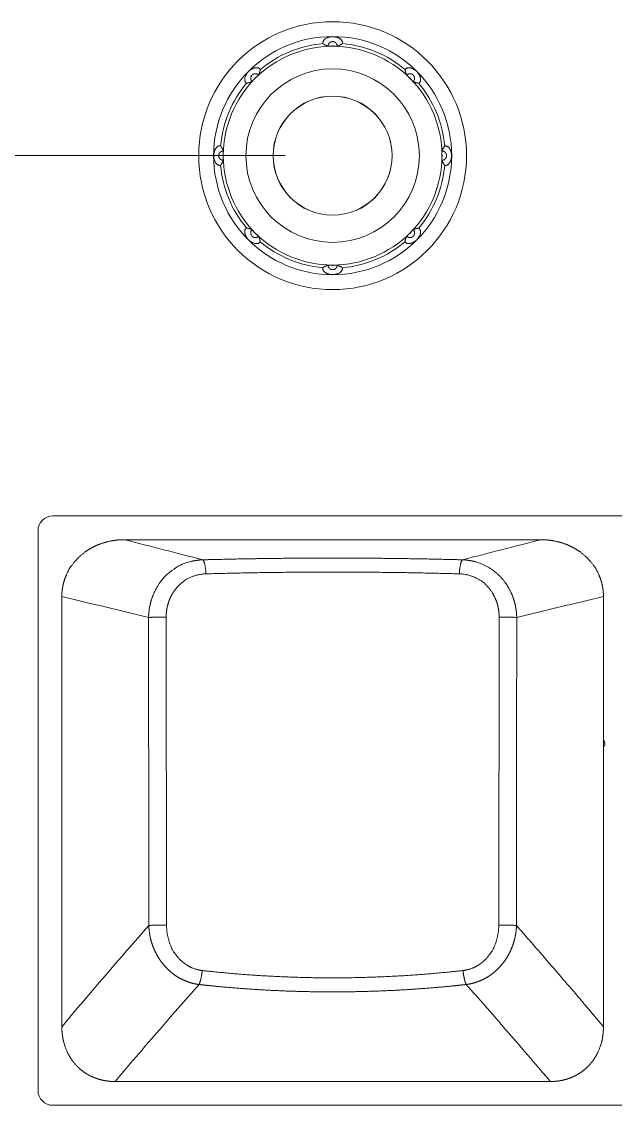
# Model space of a CAD drawing. Header units: metres. Extents: x 0.424 to 0.895, y -0.018 to 0.953.
# Drawn here: x 0.55935 to 0.5793, y 0.59078 to 0.62718 of the extents above; entities that cross this region are included whole.
import ezdxf

# ---------------------------------------------------------------- set-up
doc = ezdxf.new("R2010")
doc.units = ezdxf.units.M
for name, color, linetype, lineweight in [('Bemaßung (ISO)', 7, 'Continuous', 25), ('Sichtbar (ISO)', 7, 'Continuous', 50), ('Sichtbar schmal (ISO)', 7, 'Continuous', 35)]:
    doc.layers.add(name, color=color, linetype=linetype, lineweight=lineweight)

# ---------------------------------------------------------------- blocks, each defined once
blk = doc.blocks.new('Gruppe-11')
at = {"layer": 'Bemaßung (ISO)', "lineweight": 9, "transparency": 33554687}
blk.add_line((-0.07882984654390611, 0.1453330416599237), (-0.1092005556444933, 0.1453330416599237), dxfattribs=at)

msp = doc.modelspace()

# ---------------------------------------------------------------- linework, layer by layer
at = {"layer": 'Sichtbar (ISO)', "lineweight": 9}
for p, q in [((0.5603999999999998, 0.6105760999609758), (0.6552, 0.6105760999609757)), ((0.5598999999999998, 0.5912760999609757), (0.5598999999999998, 0.6100760999609758)), ((0.5628035298051262, 0.6097757737308345), (0.5767971226702914, 0.6097757744980232)), ((0.5607003270645375, 0.593416056437063), (0.5607003263507133, 0.6078675933217081)), ((0.5789003263233855, 0.607867594431261), (0.5789003271035406, 0.5934160989983113)), ((0.5771139451734505, 0.5915757743708658), (0.5624867090805098, 0.5915757741092095)), ((0.6552, 0.5907760999609756), (0.5603999999999998, 0.5907760999609757))]:
    msp.add_line(p, q, dxfattribs=at)
for centre, radius in [((0.5697996739162688, 0.6226764260797908), 0.0045), ((0.5698000000000009, 0.6226760999609746), 0.004), ((0.5698000000000009, 0.6226760999609746), 0.002), ((0.5698000000000009, 0.6226760999609746), 0.001996172337248936)]:
    msp.add_circle(centre, radius, dxfattribs=at)
for centre, radius, start, end in [((0.5698000000000009, 0.6226760999609746), 0.003675000000000017, 90.24134933243043, 134.7535165404962), ((0.5698000000000009, 0.6226760999609746), 0.003779461790660005, 94.95485468305321, 129.9788064891906), ((0.5698000000000009, 0.6226760999610395), 0.00367499999993514, 89.75351654048971, 90.24134933243471), ((0.5698000000000009, 0.6226760999609746), 0.003675000000000025, 45.24134933242912, 89.75351654049405), ((0.5698000000000009, 0.6226760999609746), 0.003779461790659836, 49.95485468305196, 84.97880648919406), ((0.5698000000000009, 0.6226760999609746), 0.003779461790659902, 139.9548546830494, 174.9788064891924), ((0.5698000000000009, 0.6226760999609746), 0.003674999999999864, 135.2413493324266, 179.7535165404967), ((0.5698000000000026, 0.6226760999609726), 0.003675000000002766, 134.7535165404938, 135.2413493324239), ((0.569799999999999, 0.6226760999609728), 0.003675000000002363, 44.75351654049628, 45.2413493324277), ((0.5698000000000009, 0.6226760999609746), 0.00367500000000013, 0.2413493324277779, 44.75351654049737), ((0.5698000000000009, 0.6226760999609746), 0.003779461790659707, 4.954854683051013, 39.97880648919357), ((0.5697999999999362, 0.6226760999609746), 0.00367499999993565, 179.7535165404924, 180.241349332432), ((0.5698000000000009, 0.6226760999609746), 0.00367500000000013, 180.2413493324277, 224.7535165404973), ((0.5698000000000009, 0.6226760999609746), 0.003674999999999864, 315.2413493324266, 359.7535165404967), ((0.5698000000000654, 0.6226760999609746), 0.003674999999935196, 359.7535165404923, 0.241349332432037), ((0.5698000000000009, 0.6226760999609746), 0.00377946179066016, 184.9548546830504, 219.9788064891891), ((0.5698000000000009, 0.6226760999609746), 0.003779461790659902, 319.9548546830494, 354.9788064891923), ((0.5698000000000026, 0.6226760999609767), 0.003675000000002604, 224.7535165405, 225.2413493324308), ((0.5698000000000009, 0.6226760999609746), 0.003674999999999985, 225.2413493324285, 269.753516540494), ((0.5698000000000009, 0.6226760999609746), 0.003675000000000017, 270.2413493324304, 314.7535165404961), ((0.5698000000000136, 0.6226760999609617), 0.003674999999981783, 314.7535165404987, 315.241349332431), ((0.5698000000000009, 0.6226760999609746), 0.003779461790660129, 229.9548546830467, 264.9788064891872), ((0.5698000000000009, 0.6226760999609746), 0.003779461790660005, 274.9548546830532, 309.9788064891906), ((0.5698000000000009, 0.6226760999609103), 0.003674999999935651, 269.7535165404897, 270.2413493324347), ((0.5603999999999998, 0.6100760999609758), 0.0005, 90, 180), ((0.5788000000000009, 0.6029260999609748), 0.0001499999999999603, 311.9779183892574, 48.02208777784), ((0.5746080073164692, 0.5958681061830081), 0.001799990395604576, 40.37559108393544, 40.38136097460158), ((0.5746079985087952, 0.5958680994728454), 0.00180000156906505, 18.12260901559268, 18.12901816311313), ((0.5603999999999998, 0.5912760999609759), 0.0005, 180, 270)]:
    msp.add_arc(centre, radius, start, end, dxfattribs=at)
for points in [[(0.5694735649383718, 0.6264414381367028), (0.5694655445149968, 0.6264967157195732), (0.5695337087684017, 0.6265973991427741), (0.5696197561650685, 0.6266381289686893), (0.5696739685260552, 0.6266576303050247), (0.569722807691887, 0.6266662102873944), (0.5697482467674215, 0.6266695430936441), (0.5697666899853527, 0.6266708681359774), (0.569775216793437, 0.6266713575824145), (0.5697824423652571, 0.6266716369864944), (0.5697879916066374, 0.6266717993272972), (0.5697931610440207, 0.6266718887278824), (0.5697975117615712, 0.6266719290485812), (0.5698018706903634, 0.6266719313868432), (0.5698059257993315, 0.626671900871379), (0.5698104049383862, 0.6266718333493977), (0.5698150272056766, 0.6266717187065309), (0.5698209616096549, 0.6266715237156307), (0.5698277003559626, 0.6266712014079261), (0.5698376321572557, 0.6266706173476605), (0.5698499780554559, 0.6266695457611757), (0.5698811721617292, 0.6266662006087572), (0.5699221774518353, 0.6266573350588883), (0.5699952999933245, 0.6266363619019906), (0.5700613587757709, 0.6265917618594452), (0.5701111508624701, 0.626545354679741), (0.5701352225452212, 0.6264732637189115), (0.5701307944669896, 0.6264410576563103)], [(0.5696446055604439, 0.62635016027382), (0.5695899122963521, 0.6263714950675001), (0.5695036740236026, 0.626420428233426), (0.5694735649383718, 0.626441438136703)], [(0.5701307944669891, 0.6264410576563104), (0.5701011661969739, 0.6264201872596494), (0.5700132373178369, 0.6263711494569051), (0.5699557210288746, 0.6263501404280059)], [(0.5669066793967878, 0.625107771672798), (0.5668619235404887, 0.6251411855947354), (0.5668389262524408, 0.6252605707563375), (0.5668709653108855, 0.6253502127188019), (0.5668955098580011, 0.625402340855651), (0.566923979880319, 0.6254429470127942), (0.5669396144298332, 0.6254632960314606), (0.5669517207927658, 0.6254772763833476), (0.5669574031860182, 0.6254836507814252), (0.5669623142763509, 0.6254889569384184), (0.5669661232984301, 0.6254929955237052), (0.5669697153593131, 0.6254967140019686), (0.5669727632368928, 0.6254998188914532), (0.5669758437922767, 0.6255029027451566), (0.56697873276627, 0.625505748555732), (0.5669819477828761, 0.6255088680721359), (0.5669852973634695, 0.6255120555090947), (0.5669896316615362, 0.6255161140239113), (0.5669946248022477, 0.6255206513101798), (0.5670020610879221, 0.6255272615223183), (0.5670115493149976, 0.6255352341195672), (0.567035973234302, 0.6255549268519651), (0.5670712384393357, 0.625577653367473), (0.5671377775537856, 0.625614529408548), (0.5672160282249095, 0.6256297007575964), (0.5672840463265754, 0.6256320910753034), (0.5673520386169846, 0.6255981373828489), (0.567371679893535, 0.6255722340890137)], [(0.567371679893535, 0.6255722340890137), (0.5673654871221613, 0.6255365260255668), (0.5673379869609659, 0.6254396759900397), (0.5673121724668992, 0.6253841502850561)], [(0.5722316717118244, 0.6255694205641877), (0.5722650856337615, 0.6256141764204866), (0.5723844707953633, 0.6256371737085349), (0.5724741127578279, 0.6256051346500897), (0.5725262408946775, 0.6255805901029744), (0.57256684705182, 0.6255521200806567), (0.5725871960704865, 0.6255364855311423), (0.5726011764223737, 0.6255243791682098), (0.5726075508204514, 0.6255186967749573), (0.5726128569774444, 0.6255137856846249), (0.5726168955627311, 0.6255099766625452), (0.5726206140409947, 0.6255063846016624), (0.572623718930479, 0.6255033367240824), (0.5726268027841827, 0.6255002561686989), (0.5726296485947584, 0.6254973671947055), (0.5726327681111623, 0.6254941521780993), (0.5726359555481211, 0.6254908025975059), (0.5726400140629373, 0.6254864682994394), (0.5726445513492056, 0.6254814751587277), (0.5726511615613451, 0.625474038873053), (0.5726591341585938, 0.6254645506459775), (0.572678826890991, 0.6254401267266736), (0.5727015534064988, 0.62540486152164), (0.5727384294475744, 0.6253383224071901), (0.5727536007966225, 0.6252600717360661), (0.5727559911143296, 0.6251920536344), (0.5727220374218748, 0.6251240613439906), (0.5726961341280395, 0.6251044200674407)], [(0.5722880724997328, 0.6253839333846454), (0.5722644845304473, 0.6254376932683998), (0.5722381058233261, 0.6255332738782986), (0.5722316717118244, 0.6255694205641877)], [(0.5670921665763301, 0.6251641724607067), (0.5670384066925755, 0.6251405844914212), (0.5669428260826769, 0.6251142057842998), (0.5669066793967878, 0.625107771672798)], [(0.5726961341280395, 0.6251044200674407), (0.5726604260645929, 0.6251106128388142), (0.5725635760290658, 0.6251381130000097), (0.5725080503240821, 0.6251639274940761)], [(0.5660346618242722, 0.6223496648993458), (0.5659793874439977, 0.6223416449406469), (0.565878707848328, 0.622409801459661), (0.56583797644428, 0.6224958429346877), (0.5658184719009294, 0.6225500587094511), (0.5658098903576971, 0.6225989029443664), (0.5658065567245901, 0.6226243471694382), (0.5658052316142923, 0.6226427932623857), (0.5658047422929883, 0.6226513187012948), (0.5658044629386729, 0.6226585433861637), (0.5658043006129726, 0.6226640924825483), (0.5658042112223854, 0.622669261814353), (0.5658041709088814, 0.6226736124776675), (0.5658041685766168, 0.6226779713731347), (0.5658041990977624, 0.622682026478192), (0.565804266626603, 0.6226865056694392), (0.5658043812794664, 0.6226911280388794), (0.5658045762876724, 0.6226970626537819), (0.5658048986254409, 0.6227038016833273), (0.5658054827476396, 0.6227137340571832), (0.5658065544597682, 0.6227260807244683), (0.5658098999141128, 0.6227572759080493), (0.5658187661065033, 0.6227982822468967), (0.5658397410668374, 0.6228714078046461), (0.5658843448832301, 0.6229374671486223), (0.5659307507343017, 0.6229872534194134), (0.5660028374300994, 0.6230113223428493), (0.566035042304665, 0.623006894427963)], [(0.566035042304665, 0.623006894427963), (0.5660559127678386, 0.6229772660635242), (0.5661049505342532, 0.6228893371961799), (0.5661259595329695, 0.6228318209898487)], [(0.5734740603128459, 0.6228314944005318), (0.5734953950781685, 0.6228861875919263), (0.5735443282128934, 0.6229724258520202), (0.5735653381757291, 0.6230025350226036)], [(0.5735653381757291, 0.6230025350226036), (0.573620612556004, 0.6230105549813023), (0.5737212921516737, 0.6229423984622882), (0.5737620235557217, 0.6228563569872616), (0.5737815280990723, 0.6228021412124983), (0.5737901096423049, 0.6227532969775817), (0.5737934432754116, 0.6227278527525101), (0.573794768385709, 0.6227094066595646), (0.5737952577070135, 0.6227008812206558), (0.5737955370613288, 0.6226936565357857), (0.5737956993870287, 0.6226881074394011), (0.5737957887776158, 0.6226829381075962), (0.5737958290911204, 0.6226785874442816), (0.5737958314233849, 0.6226742285488147), (0.5737958009022393, 0.6226701734437575), (0.5737957333733986, 0.6226656942525102), (0.5737956187205352, 0.62266107188307), (0.5737954237123287, 0.6226551372681675), (0.5737951013745608, 0.6226483982386223), (0.5737945172523621, 0.6226384658647661), (0.5737934455402335, 0.6226261191974812), (0.5737901000858889, 0.6225949240138999), (0.5737812338934984, 0.6225539176750529), (0.5737602589331643, 0.6224807921173033), (0.5737156551167716, 0.6224147327733269), (0.5736692492657001, 0.6223649465025358), (0.5735971625699023, 0.6223408775791002), (0.5735649576953367, 0.6223453054939863)], [(0.5661259396871553, 0.6225207055214177), (0.5661046049218328, 0.6224660123300231), (0.5660556717871079, 0.6223797740699293), (0.5660346618242722, 0.6223496648993458)], [(0.5735649576953367, 0.6223453054939863), (0.5735440872321631, 0.622374933858425), (0.5734950494657485, 0.6224628627257696), (0.5734740404670318, 0.6225203789321008)], [(0.5673683282881773, 0.6197827793577617), (0.5673349143662401, 0.6197380235014627), (0.5672155292046379, 0.6197150262134143), (0.5671258872421738, 0.6197470652718595), (0.5670737591053241, 0.619771609818975), (0.5670331529481811, 0.6198000798412927), (0.5670128039295148, 0.6198157143908073), (0.5669988235776279, 0.6198278207537398), (0.5669924491795503, 0.619833503146992), (0.5669871430225568, 0.6198384142373243), (0.5669831044372706, 0.6198422232594042), (0.566979385959007, 0.6198458153202872), (0.5669762810695221, 0.6198488631978671), (0.566973197215819, 0.6198519437532506), (0.5669703514052432, 0.6198548327272438), (0.5669672318888399, 0.6198580477438499), (0.5669640444518806, 0.6198613973244436), (0.5669599859370644, 0.6198657316225098), (0.5669554486507957, 0.6198707247632219), (0.5669488384386566, 0.6198781610488967), (0.5669408658414075, 0.6198876492759724), (0.5669211731090106, 0.6199120731952759), (0.5668984465935025, 0.6199473384003094), (0.5668615705524274, 0.6200138775147592), (0.5668463992033792, 0.6200921281858833), (0.5668440088856721, 0.6201601462875493), (0.566877962578127, 0.6202281385779588), (0.5669038658719616, 0.6202477798545087)], [(0.5669038658719616, 0.6202477798545087), (0.5669395739354088, 0.6202415870831353), (0.5670364239709358, 0.6202140869219397), (0.567091949675919, 0.6201882724278733)], [(0.5673119275002689, 0.619968266537304), (0.5673355154695543, 0.6199145066535496), (0.5673618941766756, 0.6198189260436509), (0.5673683282881773, 0.6197827793577617)], [(0.5726933206032138, 0.6202444282491514), (0.5727380764595129, 0.6202110143272139), (0.5727610737475609, 0.620091629165612), (0.5727290346891161, 0.6200019872031475), (0.5727044901420006, 0.6199498590662981), (0.5726760201196823, 0.6199092529091543), (0.5726603855701681, 0.6198889038904883), (0.5726482792072358, 0.6198749235386019), (0.5726425968139836, 0.619868549140524), (0.5726376857236511, 0.6198632429835309), (0.5726338767015715, 0.6198592043982445), (0.5726302846406885, 0.6198554859199806), (0.5726272367631083, 0.6198523810304961), (0.572624156207725, 0.6198492971767928), (0.5726212672337316, 0.6198464513662174), (0.5726180522171255, 0.6198433318498136), (0.5726147026365322, 0.6198401444128547), (0.5726103683384656, 0.6198360858980381), (0.572605375197754, 0.6198315486117697), (0.5725979389120791, 0.6198249383996307), (0.5725884506850036, 0.6198169658023818), (0.5725640267656997, 0.6197972730699842), (0.572528761560666, 0.6197745465544764), (0.5724622224462161, 0.6197376705134013), (0.5723839717750918, 0.6197224991643528), (0.5723159536734262, 0.6197201088466461), (0.5722479613830167, 0.6197540625391007), (0.5722283201064667, 0.6197799658329357)], [(0.5722283201064667, 0.6197799658329357), (0.5722345128778404, 0.6198156738963826), (0.5722620130390358, 0.6199125239319097), (0.572287827533102, 0.6199680496368931)], [(0.5725078334236716, 0.6201880274612428), (0.5725615933074257, 0.6202116154305282), (0.5726571739173248, 0.6202379941376495), (0.5726933206032138, 0.6202444282491514)], [(0.57012643506163, 0.6189107617852462), (0.5701344550203282, 0.6188554874049713), (0.5700662985013147, 0.6187548078093019), (0.5699802570262875, 0.6187140764052538), (0.5699260412515244, 0.618694571861903), (0.5698771970166088, 0.6186859903186708), (0.5698517527915371, 0.6186826566855639), (0.5698333066985899, 0.6186813315752664), (0.5698247812596807, 0.6186808422539618), (0.5698175565748117, 0.618680562899647), (0.5698120074784272, 0.6186804005739468), (0.5698068381466226, 0.6186803111833594), (0.5698024874833079, 0.6186802708698552), (0.5697981285878406, 0.618680268537591), (0.5697940734827832, 0.6186802990587361), (0.5697895942915363, 0.6186803665875769), (0.5697849719220964, 0.6186804812404405), (0.5697790373071937, 0.6186806762486468), (0.5697722982776483, 0.618680998586415), (0.5697623659037925, 0.6186815827086136), (0.569750019236507, 0.6186826544207418), (0.5697188240529261, 0.6186859998750864), (0.5696778177140789, 0.6186948660674774), (0.5696046921563295, 0.6187158410278114), (0.569538632812353, 0.6187604448442038), (0.5694888465415622, 0.6188068506952755), (0.5694647776181261, 0.6188789373910732), (0.5694692055330126, 0.6189111422656388)], [(0.5694692055330126, 0.6189111422656388), (0.569498833897451, 0.6189320127288126), (0.5695867627647956, 0.6189810504952269), (0.569644278971127, 0.6190020594939436)], [(0.5699553944395577, 0.6190020396481294), (0.5700100876309523, 0.618980704882807), (0.5700963258910462, 0.618931771748082), (0.57012643506163, 0.6189107617852462)]]:
    msp.add_open_spline(points, degree=2, dxfattribs=at)
for points, knots in [([(0.5697845196944492, 0.626351067356768), (0.5697783744069477, 0.6263510414705713), (0.569766146459962, 0.6263509677299852), (0.5697466381733959, 0.6263508161657962), (0.569721145291973, 0.6263505235225553), (0.5696980448191769, 0.6263502105295522), (0.5696782087021754, 0.6263499255602692), (0.5696644527409582, 0.6263497786582599), (0.5696506124672495, 0.6263497165134514), (0.5696450136304508, 0.6263500010935341), (0.5696446055604439, 0.62635016027382)], [0, 0, 0, 0.09999999999972572, 0.1999999999995916, 0.2999999999994561, 0.3999999999993206, 0.499999999999183, 0.5999999999991305, 0.6999999999990779, 0.8999999999993497, 1, 1, 1]), ([(0.5699557210288746, 0.6263501404280059), (0.5699551364007214, 0.626349926880331), (0.5699487159751391, 0.6263497330360299), (0.5699372836581577, 0.6263497446312267), (0.569921264829133, 0.6263499307775141), (0.5699004537764613, 0.6263502220986588), (0.5698780255108056, 0.6263505351654723), (0.569853387053695, 0.6263508104265956), (0.5698284958784018, 0.6263510113788602), (0.5698158096098429, 0.6263510659548635)], [0, 0, 0, 0.116741273190993, 0.2334825463816709, 0.350223819572172, 0.4669650927626732, 0.5931449107923814, 0.7287632738616808, 0.864381636930887, 1, 1, 1]), ([(0.5673121724668992, 0.6253841502850561), (0.5673119100733768, 0.6253835858895155), (0.56730750721553, 0.6253789088944293), (0.5672994151476266, 0.6253708332246104), (0.5672879564996944, 0.6253596378272825), (0.5672730348680685, 0.6253451281859704), (0.5672569543176644, 0.6253294903789002), (0.5672393376585563, 0.6253122629978054), (0.5672215948450068, 0.625294804373674), (0.5672125857074191, 0.6252858724182107)], [0, 0, 0, 0.1167412731869854, 0.2334825463739977, 0.3502238195610095, 0.4669650927482022, 0.5931449107786202, 0.7287632738525025, 0.8643816369262513, 1, 1, 1]), ([(0.5723876481371756, 0.6252856405562097), (0.5723832844525338, 0.6252899676321918), (0.5723745858342092, 0.6252985619653981), (0.572360684215136, 0.6253122492401324), (0.5723424510973634, 0.6253300684977653), (0.5723258952793592, 0.6253461816768258), (0.5723116675260042, 0.6253600064228793), (0.5723018367221923, 0.625369629476121), (0.5722920062353587, 0.6253793720772295), (0.57228824849127, 0.6253835322782815), (0.5722880724997328, 0.6253839333846454)], [0, 0, 0, 0.1000000000004415, 0.2000000000006836, 0.300000000000488, 0.4000000000002924, 0.5000000000000968, 0.5999999999998421, 0.6999999999995873, 0.8999999999996086, 1, 1, 1]), ([(0.5671904594047658, 0.6252637480981492), (0.5671861323287837, 0.6252593844135077), (0.5671775379955772, 0.625250685795183), (0.5671638507208429, 0.6252367841761098), (0.5671460314632102, 0.6252185510583371), (0.5671299182841496, 0.625201995240333), (0.567116093538096, 0.625187767486978), (0.5671064704848547, 0.6251779366831662), (0.567096727883746, 0.6251681061963328), (0.5670925676826939, 0.625164348452244), (0.5670921665763301, 0.6251641724607067)], [0, 0, 0, 0.1000000000003285, 0.2000000000004576, 0.3000000000005867, 0.4000000000007158, 0.5000000000008449, 0.6000000000010958, 0.7000000000011665, 0.9000000000009325, 1, 1, 1]), ([(0.5725080503240821, 0.6251639274940761), (0.5725074859285416, 0.6251641898875989), (0.5725028089334553, 0.6251685927454459), (0.5724947332636363, 0.6251766848133488), (0.5724835378663086, 0.6251881434612809), (0.5724690282249967, 0.6252030650929069), (0.5724533904179263, 0.6252191456433112), (0.5724361630368314, 0.6252367623024195), (0.5724187044126999, 0.6252545051159688), (0.5724097724572368, 0.6252635142535563)], [0, 0, 0, 0.1167412731855791, 0.2334825463711583, 0.3502238195569882, 0.4669650927430872, 0.593144910774002, 0.7287632738494706, 0.8643816369248027, 1, 1, 1]), ([(0.5661259595329695, 0.6228318209898487), (0.5661261730806443, 0.6228312363616951), (0.5661263669249453, 0.6228248159361139), (0.5661263553297488, 0.6228133836191343), (0.5661261691834614, 0.6227973647901097), (0.5661258778623166, 0.6227765537374363), (0.5661255647955029, 0.6227541254717779), (0.5661252895343798, 0.6227294870146665), (0.5661250885821153, 0.6227045958393748), (0.5661250340061121, 0.6226919095708167)], [0, 0, 0, 0.1167412731871086, 0.2334825463742173, 0.3502238195609713, 0.4669650927474666, 0.5931449107775844, 0.7287632738519138, 0.8643816369262413, 1, 1, 1]), ([(0.5734749673957937, 0.6226915802665262), (0.5734749415095628, 0.6226977255622967), (0.5734748677688483, 0.622709953525591), (0.5734747162045125, 0.6227294618194874), (0.5734744235612013, 0.6227549546986149), (0.5734741105682026, 0.6227780551679738), (0.5734738255990071, 0.6227978912805348), (0.57347367869717, 0.6228116472347774), (0.5734736165525778, 0.6228254874979902), (0.5734739011326258, 0.6228310863306923), (0.5734740603128459, 0.6228314944005318)], [0, 0, 0, 0.0999999999999819, 0.1999999999999647, 0.2999999999999481, 0.3999999999999315, 0.4999999999999149, 0.5999999999997248, 0.6999999999995347, 0.8999999999996847, 1, 1, 1]), ([(0.5661250326042074, 0.6226606196554232), (0.5661250584904389, 0.6226544743596526), (0.5661251322311533, 0.6226422463963583), (0.5661252837954887, 0.6226227381024616), (0.5661255764388003, 0.6225972452233344), (0.5661258894317991, 0.6225741447539754), (0.5661261744009946, 0.6225543086414145), (0.5661263213028317, 0.6225405526871718), (0.5661263834474239, 0.6225267124239591), (0.566126098867376, 0.6225211135912572), (0.5661259396871553, 0.6225207055214177)], [0, 0, 0, 0.1000000000001482, 0.2000000000002963, 0.3000000000002667, 0.4000000000001009, 0.4999999999999352, 0.5999999999997695, 0.6999999999993488, 0.8999999999990217, 1, 1, 1]), ([(0.5734740404670318, 0.6225203789321008), (0.5734738269193569, 0.6225209635602543), (0.5734736330750558, 0.6225273839858353), (0.5734736446702525, 0.6225388163028149), (0.5734738308165404, 0.6225548351318396), (0.5734741221376849, 0.622575646184513), (0.5734744352044984, 0.6225980744501715), (0.5734747104656219, 0.622622712907283), (0.5734749114178864, 0.6226476040825748), (0.5734749659938896, 0.6226602903511329)], [0, 0, 0, 0.116741273185761, 0.2334825463721427, 0.3502238195585244, 0.4669650927449046, 0.5931449107753187, 0.7287632738501507, 0.8643816369247918, 1, 1, 1]), ([(0.567091949675919, 0.6201882724278733), (0.56709251407146, 0.6201880100343504), (0.5670971910665464, 0.6201836071765037), (0.5671052667363653, 0.6201755151086005), (0.5671164621336927, 0.6201640564606684), (0.5671309717750049, 0.6201491348290424), (0.5671466095820754, 0.6201330542786383), (0.5671638369631703, 0.6201154376195299), (0.5671812955873017, 0.6200976948059804), (0.5671902275427648, 0.620088685668393)], [0, 0, 0, 0.1167412731863466, 0.2334825463731253, 0.350223819559904, 0.4669650927466827, 0.5931449107770859, 0.7287632738513456, 0.8643816369256054, 1, 1, 1]), ([(0.5672123518628261, 0.6200665593657397), (0.5672167155474679, 0.6200622322897575), (0.5672254141657924, 0.6200536379565509), (0.5672393157848657, 0.6200399506818168), (0.5672575489026382, 0.6200221314241843), (0.5672741047206424, 0.6200060182451237), (0.5672883324739976, 0.6199921934990699), (0.5672981632778094, 0.6199825704458284), (0.5673079937646431, 0.6199728278447199), (0.5673117515087313, 0.619968667643668), (0.5673119275002689, 0.619968266537304)], [0, 0, 0, 0.09999999999985115, 0.1999999999996999, 0.2999999999998001, 0.3999999999999955, 0.5000000000002955, 0.6000000000004737, 0.7000000000001226, 0.9000000000003313, 1, 1, 1]), ([(0.572287827533102, 0.6199680496368931), (0.5722880899266249, 0.6199686140324339), (0.5722924927844717, 0.6199732910275201), (0.5723005848523751, 0.619981366697339), (0.5723120435003067, 0.6199925620946667), (0.572326965131933, 0.6200070717359789), (0.5723430456823373, 0.6200227095430493), (0.5723606623414454, 0.6200399369241439), (0.5723784051549948, 0.6200573955482753), (0.5723874142925822, 0.6200663275037387)], [0, 0, 0, 0.1167412731883325, 0.2334825463762058, 0.3502238195642046, 0.4669650927522033, 0.5931449107823522, 0.7287632738549682, 0.8643816369275841, 1, 1, 1]), ([(0.572409540595236, 0.6200884518238001), (0.5724138676712179, 0.6200928155084415), (0.5724224620044245, 0.6201015141267664), (0.5724361492791583, 0.6201154157458396), (0.5724539685367915, 0.6201336488636122), (0.572470081715852, 0.6201502046816164), (0.5724839064619056, 0.6201644324349713), (0.572493529515147, 0.6201742632387831), (0.5725032721162558, 0.6201840937256166), (0.5725074323173074, 0.6201878514697056), (0.5725078334236716, 0.6201880274612428)], [0, 0, 0, 0.09999999999995446, 0.1999999999999089, 0.2999999999999257, 0.3999999999999425, 0.500000000000067, 0.600000000000066, 0.7000000000001533, 0.8999999999998806, 1, 1, 1]), ([(0.569644278971127, 0.6190020594939436), (0.5696448635992803, 0.6190022730416185), (0.5696512840248618, 0.6190024668859196), (0.5696627163418413, 0.6190024552907227), (0.5696787351708655, 0.6190022691444355), (0.569699546223539, 0.6190019778232907), (0.5697219744891975, 0.619001664756477), (0.5697466129463089, 0.6190013894953539), (0.5697715041216008, 0.6190011885430892), (0.5697841903901587, 0.6190011339670859)], [0, 0, 0, 0.1167412731868986, 0.233482546373482, 0.3502238195602422, 0.4669650927470024, 0.5931449107773779, 0.7287632738516484, 0.8643816369258234, 1, 1, 1]), ([(0.5698154803055524, 0.6190011325651813), (0.5698216256013227, 0.6190011584514128), (0.5698338535646174, 0.6190012321921272), (0.569853361858514, 0.6190013837564627), (0.5698788547376409, 0.6190016763997741), (0.5699019552070002, 0.6190019893927728), (0.5699217913195609, 0.6190022743619685), (0.5699355472738037, 0.6190024212638054), (0.5699493875370165, 0.6190024834083977), (0.5699549863697182, 0.6190021988283498), (0.5699553944395577, 0.6190020396481294)], [0, 0, 0, 0.1000000000000301, 0.2000000000000603, 0.3000000000000918, 0.4000000000000553, 0.4999999999999437, 0.5999999999998321, 0.6999999999998493, 0.9000000000002606, 1, 1, 1]), ([(0.5607003263507129, 0.6078675934490028), (0.5607003263467293, 0.6079414699300073), (0.5607123926375295, 0.608089052108155), (0.5607364957809775, 0.6082351155710268), (0.5607726009457817, 0.6083785895709827), (0.560812365459207, 0.6084951267627657), (0.5608492318712686, 0.6085864554324396), (0.5609492135313819, 0.6087996674521515), (0.5611715916842079, 0.6090974880453044), (0.5613805226553583, 0.6092870275124579), (0.5615338995577573, 0.6094013816006647), (0.5616821451073545, 0.6094918562300519), (0.5618209670857602, 0.6095630533721421), (0.5620003389946985, 0.609639370925939), (0.5622242494054077, 0.6097078187971798), (0.5623962566427543, 0.6097418925148785), (0.5625699267982972, 0.6097673495909761), (0.5627451329917555, 0.6097757737280506), (0.5628035298007642, 0.609775773731127)], [0, 0, 0, 0.05555555555555831, 0.1111111111111166, 0.1666666666666749, 0.22222222222223, 0.2777777777777949, 0.3333333333333779, 0.3888888888889684, 0.444444444444563, 0.5000000000001577, 0.555555555555736, 0.6111111111112766, 0.6666666666668172, 0.7222222222223706, 0.7777777777779162, 0.8333333333334619, 0.9444444444445043, 1, 1, 1]), ([(0.576797122695388, 0.6097757744842347), (0.5768555192301011, 0.6097757744874467), (0.577030724725883, 0.6097673504399558), (0.5772043941615036, 0.6097418935973804), (0.5773764007007023, 0.6097078201880902), (0.5776003102689099, 0.6096393729188903), (0.5777796815667973, 0.6095630560281071), (0.5779185031209033, 0.6094918594973644), (0.5780667487145408, 0.6094013853751996), (0.5782201260410877, 0.6092870315913945), (0.5784290576480918, 0.6090974925393133), (0.57865143668625, 0.6087996723916489), (0.5787514190657682, 0.6085864602846315), (0.5787882858994614, 0.6084951311797336), (0.5788280508717214, 0.6083785934039766), (0.5788641564659044, 0.6082351186316514), (0.5788882599014348, 0.6080890543557718), (0.578900326346744, 0.6079414713298761), (0.5789003263507118, 0.6078675944284779)], [0, 0, 0, 0.05555555555556551, 0.1666666666667178, 0.2222222222222939, 0.27777777777787, 0.3333333333334486, 0.3888888888890225, 0.444444444444591, 0.5000000000001594, 0.5555555555557179, 0.6111111111112743, 0.6666666666668264, 0.7222222222223769, 0.7777777777779092, 0.8333333333334416, 0.888888888888974, 0.9444444444444935, 1, 1, 1]), ([(0.5624867090806467, 0.5915757737140764), (0.5624088532929697, 0.591575773705271), (0.5622532746527301, 0.5915878311842863), (0.5620991369663786, 0.5916124372743043), (0.5619479110209366, 0.5916497636297282), (0.5618249489244733, 0.5916917389758528), (0.561728735805111, 0.5917310446960193), (0.5616194970868912, 0.5917836085836863), (0.5614998029442916, 0.5918537267551708), (0.5613759764653456, 0.5919406968790969), (0.5612521655709777, 0.5920473459140783), (0.5611675905761255, 0.5921359501912276), (0.5611140898487518, 0.5921977535956484), (0.5610383751745415, 0.5922943197926851), (0.5609500799932532, 0.5924324502485508), (0.5608582696140931, 0.5926103904677356), (0.5607782007439093, 0.5928329391526079), (0.5607388555140344, 0.5930054086547306), (0.5607097512724746, 0.5931802475618766), (0.5607003270727507, 0.5933570962303856), (0.5607003270645343, 0.5934160564411791)], [0, 0, 0, 0.04999999999994517, 0.09999999999990143, 0.1499999999998467, 0.1999999999997759, 0.249999999999705, 0.2999999999996559, 0.3499999999996259, 0.3999999999996283, 0.449999999999624, 0.4999999999996348, 0.549999999999646, 0.5999999999996571, 0.6499999999996683, 0.6999999999996884, 0.7499999999997242, 0.7999999999997649, 0.8499999999998173, 0.9499999999999348, 1, 1, 1]), ([(0.5789003271284657, 0.5934160571156191), (0.5789003271345506, 0.5933570968025825), (0.5788909029256052, 0.5931802478609456), (0.5788617986191669, 0.5930054088256811), (0.5788224532880628, 0.5928329391244322), (0.5787423842514793, 0.5926103903421618), (0.5786505736936867, 0.5924324500368373), (0.5785622783474421, 0.5922943195337517), (0.5784865635431349, 0.5921977533344375), (0.5784330627951046, 0.5921359500060581), (0.5783484877609042, 0.5920473458258028), (0.5782246768542074, 0.5919406969442284), (0.5781008504267068, 0.5918537269817583), (0.5779811563952678, 0.5917836089675319), (0.5778719177866407, 0.5917310451953377), (0.5777757047624061, 0.5916917395567465), (0.5776527427918051, 0.5916497642960503), (0.5775015170192825, 0.5916124380147534), (0.5773473795033176, 0.591587831966709), (0.5771918010321058, 0.5915757745005762), (0.5771139453476737, 0.5915757745012856)], [0, 0, 0, 0.04999999999995871, 0.1499999999998909, 0.1999999999998508, 0.2499999999998214, 0.299999999999792, 0.3499999999997569, 0.3999999999997397, 0.4499999999997336, 0.4999999999997505, 0.5499999999997673, 0.5999999999997913, 0.649999999999815, 0.6999999999998386, 0.7499999999998562, 0.79999999999988, 0.8499999999999021, 0.899999999999932, 0.9499999999999637, 1, 1, 1])]:
    msp.add_open_spline(points, degree=2, knots=knots, dxfattribs=at)
at = {"layer": 'Sichtbar schmal (ISO)', "lineweight": 9}
for p, q in [((0.5642185174697953, 0.5968308540326618), (0.5642059695991308, 0.6071767629343459)), ((0.575394729943707, 0.6071767640886399), (0.5753820903937282, 0.5968308539268015))]:
    msp.add_line(p, q, dxfattribs=at)
at = {"layer": 'Sichtbar schmal (ISO)', "lineweight": 9, "flags": 128}
for points in [[(0.5654375136567931, 0.6091001295933149, 0.0009213554582879419), (0.5628035298201414, 0.6097757737214856)], [(0.5767971226191482, 0.6097757745128288, 0.0009217040764781004), (0.5741631392685833, 0.6091001299811631)], [(0.5636151126615861, 0.60716227152922, 0.001053733037415833), (0.5607003270910561, 0.607867593067069)], [(0.5789003243716732, 0.6078675944280906, 0.001052378994313751), (0.5759855388970925, 0.6071622721739159)], [(0.5636216069035752, 0.5968156730781451, 0.005459059545972161), (0.5607003356203952, 0.5934160564350055)], [(0.5653098648947018, 0.5948343560750132, 0.005362077759259854), (0.5624867090804835, 0.5915757737230601)]]:
    msp.add_lwpolyline(points, format="xyb", dxfattribs=at)
at = {"layer": 'Sichtbar schmal (ISO)', "lineweight": 9}
msp.add_circle((0.5698000000000009, 0.6226760999609746), 0.002914843749999818, dxfattribs=at)
for points in [[(0.5699557210288746, 0.6263501404280059), (0.56995572094354, 0.6263540947411654), (0.5699553170400656, 0.6263619793136176), (0.569952696927369, 0.6263875336545371), (0.5699366311424449, 0.6264274655063579), (0.5699141611193861, 0.6264569108262172), (0.5698900087683307, 0.6264777690536497), (0.5698656514115794, 0.6264914015316189), (0.569843044719422, 0.6264997828764685), (0.5698238344019516, 0.6265036940246425), (0.569808846569201, 0.6265052585163375), (0.5697896890893268, 0.6265054135881312), (0.5697662042930235, 0.6265020500766146), (0.5697367839914529, 0.626493130500985), (0.5697036420036695, 0.6264733796401646), (0.5696692608997385, 0.6264390169531597), (0.5696445765990418, 0.6263815125721907), (0.5696446055604439, 0.62635016027382)], [(0.5673121724668992, 0.6253841502850561), (0.5673093071242367, 0.6253870155040522), (0.5673032947763806, 0.62539242809538), (0.567283295562456, 0.6254086240398469), (0.5672437662357468, 0.6254253849737235), (0.5672071371174218, 0.6254302616211181), (0.5671753848231276, 0.6254279148933917), (0.5671485848705804, 0.6254203414075273), (0.5671267219298013, 0.6254103073731758), (0.5671104045963159, 0.6253995206059054), (0.5670987201935456, 0.6253900576054288), (0.5670850641659665, 0.6253766440138147), (0.5670708223508929, 0.6253576753786902), (0.567056302698352, 0.6253305794499733), (0.5670468007803326, 0.6252931899436115), (0.5670467415574219, 0.6252445527190248), (0.5670699488117832, 0.6251863492162169), (0.5670921665763301, 0.6251641724607067)], [(0.5725080503240821, 0.6251639274940761), (0.5725109155430784, 0.6251667928367389), (0.5725163281344059, 0.625172805184595), (0.5725325240788731, 0.6251928043985195), (0.5725492850127496, 0.6252323337252291), (0.5725541616601442, 0.6252689628435535), (0.5725518149324177, 0.6253007151378478), (0.5725442414465536, 0.6253275150903949), (0.572534207412202, 0.6253493780311743), (0.5725234206449316, 0.6253656953646597), (0.5725139576444551, 0.6253773797674297), (0.5725005440528409, 0.6253910357950089), (0.5724815754177164, 0.6254052776100828), (0.5724544794889996, 0.6254197972626234), (0.5724170899826374, 0.6254292991806429), (0.572368452758051, 0.6254293584035535), (0.5723102492552432, 0.6254061511491924), (0.5722880724997328, 0.6253839333846454)], [(0.5661259595329695, 0.6228318209898487), (0.5661219074139605, 0.6228318209024029), (0.5661138287619895, 0.6228313968104947), (0.5660882349200445, 0.6228287074928704), (0.5660484316950695, 0.6228126078079016), (0.5660190826866708, 0.6227901554203876), (0.5659982898111464, 0.6227660437706849), (0.5659846946461764, 0.6227417380792918), (0.5659763303462275, 0.6227191835118773), (0.5659724196453533, 0.6227000180184348), (0.5659708488767276, 0.6226850645461947), (0.5659706774486128, 0.6226659234348989), (0.5659740198151242, 0.6226424401003574), (0.5659829125852904, 0.622613013440647), (0.5660026320881182, 0.6225798561964877), (0.5660369819225195, 0.6225454226082424), (0.5660945480209755, 0.6225206765236497), (0.5661259396871553, 0.6225207055214177)], [(0.5734740404670318, 0.6225203789321008), (0.5734780925860407, 0.6225203790195464), (0.5734861712380123, 0.6225208031114549), (0.5735117650799573, 0.6225234924290789), (0.5735515683049323, 0.6225395921140477), (0.5735809173133309, 0.6225620445015617), (0.5736017101888553, 0.6225861561512643), (0.5736153053538249, 0.6226104618426576), (0.5736236696537742, 0.6226330164100722), (0.5736275803546484, 0.6226521819035146), (0.5736291511232741, 0.6226671353757549), (0.5736293225513889, 0.6226862764870504), (0.5736259801848775, 0.6227097598215923), (0.5736170874147113, 0.6227391864813022), (0.5735973679118835, 0.6227723437254618), (0.5735630180774822, 0.6228067773137067), (0.5735054519790262, 0.6228315233982995), (0.5734740603128459, 0.6228314944005318)], [(0.567091949675919, 0.6201882724278733), (0.5670890844569233, 0.6201854070852105), (0.5670836718655957, 0.6201793947373544), (0.5670674759211285, 0.6201593955234298), (0.5670507149872521, 0.6201198661967204), (0.567045838339857, 0.6200832370783957), (0.5670481850675839, 0.6200514847841015), (0.5670557585534481, 0.6200246848315545), (0.5670657925877997, 0.620002821890775), (0.5670765793550702, 0.6199865045572895), (0.5670860423555466, 0.6199748201545197), (0.5670994559471607, 0.6199611641269402), (0.5671184245822853, 0.6199469223118665), (0.5671455205110021, 0.619932402659326), (0.5671829100173638, 0.6199229007413065), (0.5672315472419507, 0.6199228415183957), (0.5672897507447585, 0.619946048772757), (0.5673119275002689, 0.619968266537304)], [(0.572287827533102, 0.6199680496368931), (0.572290692875765, 0.619965184417897), (0.5722967052236211, 0.6199597718265694), (0.5723167044375457, 0.6199435758821024), (0.5723562337642549, 0.619926814948226), (0.5723928628825795, 0.6199219383008311), (0.5724246151768736, 0.6199242850285578), (0.5724514151294209, 0.6199318585144221), (0.5724732780702004, 0.6199418925487735), (0.5724895954036858, 0.6199526793160439), (0.572501279806456, 0.6199621423165207), (0.5725149358340352, 0.6199755559081348), (0.5725291776491087, 0.6199945245432593), (0.5725436973016497, 0.6200216204719762), (0.5725531992196691, 0.6200590099783378), (0.5725532584425798, 0.6201076472029244), (0.5725300511882185, 0.6201658507057324), (0.5725078334236716, 0.6201880274612428)], [(0.569644278971127, 0.6190020594939435), (0.5696442790585727, 0.6189980073749346), (0.569644703150481, 0.6189899287229631), (0.5696473924681051, 0.6189643348810183), (0.5696634921530738, 0.6189245316560431), (0.5696859445405877, 0.6188951826476448), (0.5697100561902905, 0.6188743897721203), (0.5697343618816837, 0.6188607946071505), (0.5697569164490981, 0.6188524303072014), (0.5697760819425409, 0.6188485196063269), (0.5697910354147809, 0.6188469488377014), (0.5698101765260765, 0.6188467774095866), (0.5698336598606181, 0.618850119776098), (0.5698630865203284, 0.6188590125462642), (0.5698962437644879, 0.618878732049092), (0.5699306773527331, 0.6189130818834935), (0.5699554234373256, 0.6189706479819492), (0.5699553944395577, 0.6190020396481294)], [(0.565437513145943, 0.6091001248565671), (0.5653565249938008, 0.6090973725581241), (0.5651961110245668, 0.609077962468344), (0.5651069856879964, 0.6090592013067474), (0.5650862852599345, 0.6090545936564258), (0.5647137509229913, 0.6089671550860608), (0.5641031586998626, 0.6085165766629536), (0.5638658020112342, 0.6081253461586809), (0.5637912029134797, 0.6079750468530444), (0.5637550203210392, 0.6078837419895333), (0.563745099188802, 0.6078576645840912), (0.5637133966810768, 0.6077707548040117), (0.5636707016425182, 0.6076182510171199), (0.5636512479496566, 0.607520441479678), (0.5636442233727141, 0.607481239879172), (0.5636293348329074, 0.6073879079915286), (0.5636162511110322, 0.6072379736115768), (0.563615099161085, 0.6071622718489025)], [(0.574163139247584, 0.6091001298629648), (0.5737326855939511, 0.6091117274657613), (0.572867043948562, 0.6091302936022647), (0.5719956227319923, 0.6091442447556656), (0.5711189467923671, 0.6091535748768333), (0.5702401607549816, 0.6091582448521402), (0.5693604920892774, 0.6091582448047632), (0.568481706047705, 0.6091535747346718), (0.5676050301064968, 0.6091442445191907), (0.566733608918111, 0.6091302932729687), (0.5658679673227396, 0.6091117270440615), (0.5654375136755868, 0.6091001293944236)], [(0.5655439230783615, 0.6086294252690385), (0.5655380214330868, 0.6087902416547405), (0.5654723000976644, 0.609080961298893), (0.5654375136755868, 0.6091001293944235)], [(0.574163139247584, 0.609100129862965), (0.5741283528721194, 0.6090809617599389), (0.5740626316271007, 0.6087902421094016), (0.5740567299906649, 0.6086294257249554)], [(0.5759855539166144, 0.6071622756535874), (0.575984405435245, 0.6072378961217365), (0.575971333020925, 0.6073878262265612), (0.575956467180317, 0.6074810089313133), (0.5759495310075902, 0.6075197648783736), (0.5759301351488173, 0.6076175014479128), (0.5758873595588482, 0.6077704713972175), (0.5758556178816072, 0.6078574894163231), (0.5758458330313886, 0.6078832231189722), (0.5758097023331686, 0.6079744950182218), (0.5757349680998648, 0.6081251540229211), (0.5755921750138866, 0.6083605165032675), (0.5753332887570252, 0.6086426081058464), (0.5750323705830762, 0.6088597290511152), (0.5746996110730199, 0.6090112998281559), (0.5745130150902339, 0.6090549001864984), (0.5744932134973116, 0.609059297444228), (0.5744044159554252, 0.6090779903909018), (0.5742440056548883, 0.6090973785768843), (0.5741631397271155, 0.6091001253298424)], [(0.5642059663697438, 0.6071767726864999), (0.5642059002118351, 0.6072333279997175), (0.5642136669376202, 0.6073462562798976), (0.5642319038091075, 0.607475930386061), (0.5642664777395878, 0.6076205561053638), (0.5643144109673914, 0.6077597823082259), (0.5643752722093557, 0.6078926999605332), (0.5644484148089652, 0.6080176731726877), (0.5645333090576157, 0.6081338388362154), (0.5646288720844784, 0.6082396525819005), (0.5647347903584571, 0.608334838156041), (0.5649553713191214, 0.6084944031933427), (0.5653420826596713, 0.6086237643908481), (0.5655439167598872, 0.6086294249280451)], [(0.5740567299906649, 0.6086294257249554), (0.5719773468305668, 0.6086874681964288), (0.5676233061438959, 0.6086874679632415), (0.5655439230783615, 0.6086294252690386)], [(0.5740567361708825, 0.6086294253881224), (0.5743276460266572, 0.6086218276146658), (0.5748309336537948, 0.6083931093375643), (0.5750634695680371, 0.608138764165089), (0.5751511837783962, 0.6080194944888164), (0.5752253954932895, 0.6078927087644096), (0.5752862649272763, 0.6077597929126586), (0.5753342066964149, 0.6076205668366832), (0.5753687884424269, 0.6074759393296385), (0.5753870301909713, 0.6073462622733418), (0.5753947993232762, 0.6072333304288264), (0.5753947331692568, 0.6071767738640856)], [(0.5642059758248917, 0.6071767537199395), (0.5640506147305784, 0.6071789117836717), (0.5636849660536497, 0.6071699573182207), (0.5636151201238042, 0.607162284101161)], [(0.5759855329907057, 0.6071622846518481), (0.5759156910452186, 0.6071699574245076), (0.5755500803425364, 0.6071789120232087), (0.5753947237187147, 0.6071767548517102)], [(0.565309864854945, 0.5948343545139853), (0.565229949060096, 0.594844424575536), (0.5650677679145444, 0.5948802844630454), (0.5649003699992529, 0.5949349912888813), (0.5647312000023228, 0.5950092823748808), (0.5645761593775644, 0.5950963076217185), (0.5644372425835548, 0.5951928566476233), (0.5643094344215022, 0.595298970343241), (0.5641912215028216, 0.595415238934362), (0.5640807685660041, 0.5955439392067611), (0.5639790004387893, 0.595684820620834), (0.5638898132966972, 0.5958325736672887), (0.5638131338105088, 0.5959864508371405), (0.5637473386476615, 0.5961503349427466), (0.5636928170332274, 0.5963254588880399), (0.563651678676534, 0.5965126895311358), (0.5636255283341277, 0.596711645160175), (0.5636216417483317, 0.5968156699655305)], [(0.564218523610996, 0.5968308647834902), (0.5640604198926542, 0.5968330542570632), (0.5636881439527586, 0.596823571658053), (0.5636216481852186, 0.5968156611946598)], [(0.5654192665362981, 0.5953053894351865), (0.5652910044665385, 0.5953200301548554), (0.5650442287856601, 0.5954029027949637), (0.5648999499159152, 0.59548806281198), (0.5648376984394433, 0.5955299228307116), (0.56475258348595, 0.5955946460102216), (0.5646508691572151, 0.595690408073004), (0.5645889865146853, 0.5957616988310492), (0.5645583237812737, 0.5957995773601803), (0.5643835231510945, 0.5960310299943445), (0.5642188516026633, 0.5965586509367322), (0.5642185143556387, 0.5968308438288541)], [(0.5753820935118458, 0.596830843736798), (0.575381756232254, 0.5965586478968631), (0.5752171404051435, 0.5960310268176315), (0.5750423378511248, 0.5957995717291504), (0.5750116748383587, 0.5957616931612982), (0.5749497909449671, 0.5956904019745392), (0.574848073698313, 0.5955946396807346), (0.5747629585525953, 0.5955299168190976), (0.5747007063764943, 0.595488056258834), (0.5745564381343544, 0.595402900111601), (0.5743097076337992, 0.5953200362245468), (0.5741814425847781, 0.5953053950418279)], [(0.574290789643154, 0.594834358187346), (0.5743696296139603, 0.5948442783282707), (0.5745300996062859, 0.5948795668300487), (0.5746961260585297, 0.5949334495336479), (0.5748643534914347, 0.5950067272399574), (0.5750193146600584, 0.5950930658557122), (0.5751588851710427, 0.5951893981384605), (0.5752873200766396, 0.5952954038026901), (0.5754060505801392, 0.5954115730875444), (0.5755171401007935, 0.5955404052814673), (0.5756196507293382, 0.595681703218274), (0.5757095219246501, 0.5958300582976449), (0.5757867784652569, 0.5959846580322166), (0.5758529882702421, 0.5961492241384947), (0.5759077594613725, 0.596324921434634), (0.575949021256951, 0.5965125299696761), (0.5759752036690977, 0.596711658139509), (0.5759790932052262, 0.5968156712195373)], [(0.5759790060718967, 0.5968156617812207), (0.5759125066397084, 0.596823572674328), (0.5755401922657972, 0.5968330550742551), (0.5753820842517241, 0.5968308646630344)], [(0.5789003525556943, 0.5934160687464127), (0.5781841481723671, 0.5942681723988171), (0.5767234768845557, 0.5959680241439868), (0.5759790940488517, 0.5968156744019664)], [(0.5653098649028754, 0.5948343565562317), (0.5653426374123617, 0.5948948871203515), (0.5654063881573799, 0.5951690827869485), (0.5654193777008469, 0.5953053774773536)], [(0.5741812768469274, 0.5953053768572162), (0.5737500423898447, 0.5952561868419531), (0.5728799403485838, 0.5951772029307536), (0.5720042716125205, 0.5951179213442873), (0.5711241335342558, 0.5950784027349163), (0.5702418647457027, 0.5950585984532439), (0.5693585631466265, 0.5950586009798862), (0.5684762993584397, 0.5950784100752418), (0.5675961756098938, 0.5951179326824929), (0.5667205472051917, 0.5951772163251912), (0.565850527061785, 0.5952561963875859), (0.5654193777008469, 0.5953053774773537)], [(0.5741812768469274, 0.5953053768572162), (0.5741877770483099, 0.5952372374426681), (0.5742104490676154, 0.595092323628387), (0.5742400450305716, 0.5949648903868971), (0.5742744101071992, 0.5948646206128028), (0.5742907896308918, 0.5948343570522081)], [(0.5653098649028754, 0.5948343565562317), (0.5654548976486569, 0.5948181744793652), (0.5657455823844872, 0.594787916515478), (0.566189218527267, 0.5947450509957173), (0.5667880628347768, 0.5946962848223841), (0.5675374843524443, 0.594646621344424), (0.5684407937590169, 0.5946068819059973), (0.5693467775680058, 0.5945869910363882), (0.5702538768925248, 0.5945869910859127), (0.5711598606911559, 0.594606882051572), (0.5720631700873866, 0.5946466215848498), (0.5728126825727116, 0.594696291175329), (0.5734117067522855, 0.5947450748175614), (0.5738553416709666, 0.5947879443519145), (0.5741458464817257, 0.5948181849574731), (0.5742907896308918, 0.5948343570522081)], [(0.5742907896309054, 0.5948343578762849), (0.5757287999420592, 0.5932097377009445), (0.5771139448085084, 0.5915757747640566)]]:
    msp.add_open_spline(points, degree=2, dxfattribs=at)
for points, degree, knots in [([(0.5697845196944492, 0.6263510673567675), (0.5697846886082863, 0.6263537638739679), (0.5697870250864564, 0.6263588293146312), (0.5697902927994744, 0.6263620927795992), (0.569793642617298, 0.626364092304936), (0.5697966439721042, 0.6263650019100764), (0.5697990489175374, 0.6263653465597805), (0.5698010133345395, 0.6263653306848795), (0.569802550458862, 0.6263651702924187), (0.5698055470285668, 0.6263645876564665), (0.569810592218564, 0.6263618644145817), (0.5698139865082874, 0.626357486387733), (0.569815556639154, 0.6263535724292006), (0.5698157823370231, 0.6263513918439919), (0.5698158015958062, 0.6263511745473695), (0.5698158096098429, 0.6263510659548632)], 2, [0, 0, 0, 0.06249999999976953, 0.1249999999998921, 0.1874999999998489, 0.2499999999998057, 0.3125000000002939, 0.3750000000012239, 0.4375000000021539, 0.5000000000030839, 0.6250000000043167, 0.7500000000060303, 0.8125000000069726, 0.8750000000079149, 0.9375000000089081, 1, 1, 1]), ([(0.5671904594047658, 0.6252637480981489), (0.567188669687878, 0.6252657770202472), (0.5671867398997776, 0.6252710194863758), (0.5671867472915721, 0.6252756408345566), (0.5671877054722684, 0.6252794224056192), (0.5671891869926338, 0.6252821864699949), (0.5671906452893061, 0.6252841291191712), (0.567192045571179, 0.6252855045794031), (0.5671932438567262, 0.6252864751261284), (0.5671957697161106, 0.625288176997126), (0.5672012497823267, 0.6252898163371992), (0.5672067338030659, 0.6252891287911846), (0.5672106056215155, 0.6252874825324957), (0.5672123144337945, 0.6252861014033433), (0.56721249620932, 0.6252859496144099), (0.5672125857074195, 0.6252858724182103)], 2, [0, 0, 0, 0.0625000000015138, 0.1250000000027974, 0.1875000000045503, 0.2500000000063031, 0.3125000000071199, 0.3750000000074008, 0.4375000000084698, 0.500000000008446, 0.6250000000057923, 0.7500000000040666, 0.812500000003463, 0.8750000000021835, 0.9375000000016714, 1, 1, 1]), ([(0.5723876481371751, 0.6252856405562095), (0.5723896770592735, 0.6252874302730973), (0.572394919525402, 0.6252893600611978), (0.5723995408735825, 0.6252893526694034), (0.5724033224446454, 0.625288394488707), (0.5724060865090211, 0.6252869129683423), (0.5724080291581974, 0.6252854546716693), (0.5724094046184294, 0.6252840543897964), (0.5724103751651548, 0.6252828561042495), (0.5724120770361523, 0.6252803302448651), (0.5724137163762252, 0.6252748501786485), (0.5724130288302111, 0.6252693661579094), (0.5724113825715219, 0.6252654943394602), (0.5724100014423691, 0.6252637855271808), (0.5724098496534359, 0.6252636037516557), (0.5724097724572363, 0.625263514253556)], 2, [0, 0, 0, 0.06249999999964725, 0.1249999999994766, 0.1874999999990714, 0.2499999999987991, 0.3124999999985048, 0.3749999999983895, 0.4374999999978871, 0.4999999999969421, 0.6249999999950523, 0.7499999999953085, 0.8124999999975232, 0.8749999999998387, 0.9375000000013866, 1, 1, 1]), ([(0.5661250326042079, 0.6226606196554232), (0.566122332418686, 0.6226607887990495), (0.5661172608690842, 0.6226631312161471), (0.5661139983092355, 0.6226664042295719), (0.5661120018707613, 0.6226697557401819), (0.5661110949751944, 0.622672757821942), (0.5661107524862543, 0.6226751626538145), (0.566110770037805, 0.6226771253998795), (0.5661109310734702, 0.6226786589958867), (0.5661115137212461, 0.6226816484527086), (0.566114229524747, 0.6226866826331741), (0.5661185934814487, 0.6226900742529778), (0.5661224953512126, 0.622691647961376), (0.5661246802697526, 0.6226918796683374), (0.5661249161354432, 0.6226919008720597), (0.5661250340061121, 0.6226919095708167)], 2, [0, 0, 0, 0.06250000000092325, 0.1250000000014941, 0.1875000000017337, 0.2500000000025422, 0.3125000000033507, 0.3750000000041592, 0.4375000000038828, 0.5000000000022079, 0.6249999999985514, 0.7499999999962873, 0.8124999999956313, 0.8749999999949751, 0.9374999999933377, 1, 1, 1]), ([(0.5734749673957937, 0.6226915802665262), (0.5734776675813157, 0.6226914111228998), (0.5734827391309174, 0.6226890687058023), (0.5734860016907661, 0.6226857956923776), (0.5734879981292399, 0.6226824441817675), (0.5734889050248073, 0.6226794421000075), (0.573489247513747, 0.622677037268135), (0.5734892299621963, 0.6226750745220699), (0.5734890689265314, 0.622673540926063), (0.5734884862787551, 0.6226705514692407), (0.5734857704752548, 0.6226655172887752), (0.5734814065185526, 0.6226621256689715), (0.5734775046487891, 0.6226605519605733), (0.5734753197302491, 0.6226603202536121), (0.5734750838645584, 0.6226602990498897), (0.5734749659938896, 0.6226602903511327)], 2, [0, 0, 0, 0.06249999999914049, 0.1249999999982675, 0.1874999999977269, 0.2499999999971863, 0.3124999999958838, 0.3749999999945813, 0.4374999999943786, 0.4999999999941024, 0.6249999999962806, 0.7499999999986918, 0.8125000000003785, 0.8750000000018261, 0.9375000000027831, 1, 1, 1]), ([(0.5672123518628266, 0.6200665593657398), (0.5672103229407283, 0.620064769648852), (0.5672050804745997, 0.6200628398607515), (0.5672004591264193, 0.6200628472525459), (0.5671966775553562, 0.6200638054332422), (0.5671939134909805, 0.6200652869536072), (0.5671919708418043, 0.62006674525028), (0.5671905953815723, 0.620068145532153), (0.5671896248348469, 0.6200693438176998), (0.5671879229638496, 0.6200718696770844), (0.5671862836237762, 0.6200773497433009), (0.5671869711697907, 0.6200828337640398), (0.5671886174284798, 0.6200867055824896), (0.5671899985576322, 0.6200884143947686), (0.5671901503465658, 0.6200885961702938), (0.5671902275427654, 0.6200886856683936)], 2, [0, 0, 0, 0.06249999999709108, 0.1249999999941822, 0.1874999999917432, 0.249999999989843, 0.312499999988879, 0.3749999999886288, 0.4374999999883786, 0.4999999999890135, 0.6249999999902833, 0.7499999999910868, 0.8124999999913864, 0.8749999999918878, 0.9374999999930095, 1, 1, 1]), ([(0.5724095405952355, 0.6200884518238003), (0.5724113303121237, 0.6200864229017021), (0.5724132601002241, 0.6200811804355736), (0.5724132527084296, 0.6200765590873929), (0.5724122945277329, 0.6200727775163302), (0.5724108130073684, 0.6200700134519546), (0.5724093547106957, 0.6200680708027781), (0.5724079544288226, 0.6200666953425463), (0.5724067561432755, 0.6200657247958209), (0.5724042302838911, 0.6200640229248233), (0.5723987502176745, 0.6200623835847503), (0.5723932661969354, 0.6200630711307646), (0.5723893943784862, 0.620064717389454), (0.5723876855662068, 0.6200660985186062), (0.5723875037906816, 0.6200662503075396), (0.5723874142925822, 0.6200663275037391)], 2, [0, 0, 0, 0.06250000000097845, 0.1250000000015926, 0.1875000000012684, 0.2500000000010124, 0.3125000000009198, 0.3749999999998452, 0.4375000000006991, 0.4999999999997828, 0.6249999999983182, 0.7499999999976381, 0.812499999997298, 0.874999999996958, 0.937499999998479, 1, 1, 1]), ([(0.5698154803055524, 0.6190011325651819), (0.5698153111619261, 0.61899843237966), (0.5698129687448283, 0.6189933608300581), (0.5698096957314035, 0.6189900982702092), (0.5698063442207938, 0.6189881018317355), (0.5698033421390335, 0.6189871949361683), (0.5698009373071611, 0.6189868524472284), (0.569798974561096, 0.618986869998779), (0.569797440965089, 0.6189870310344441), (0.5697944515082668, 0.6189876136822201), (0.5697894173278012, 0.618990329485721), (0.5697860257079976, 0.6189946934424227), (0.5697844519995995, 0.6189985953121866), (0.5697842202926383, 0.6190007802307265), (0.5697841990889158, 0.619001016096417), (0.5697841903901587, 0.6190011339670862)], 2, [0, 0, 0, 0.06250000000029687, 0.1250000000005937, 0.1875000000008906, 0.2500000000014262, 0.3125000000020929, 0.3750000000026337, 0.4375000000026221, 0.5000000000026106, 0.6250000000016341, 0.749999999999762, 0.8124999999985193, 0.8749999999967986, 0.9374999999940444, 1, 1, 1]), ([(0.5636151201397095, 0.6071622713525213), (0.5636183099193922, 0.6020226886178136), (0.5636216481709087, 0.5968156726551253)], 1, [0, 0, 0.4967412820010673, 1, 1]), ([(0.5759790060862648, 0.5968156732991696), (0.5759823438003786, 0.6020226892529924), (0.5759855329749273, 0.6071622719898225)], 1, [0, 0, 0.5032587174717836, 1, 1])]:
    msp.add_open_spline(points, degree=degree, knots=knots, dxfattribs=at)

# ---------------------------------------------------------------- block references
at = {"layer": 'Bemaßung (ISO)'}
msp.add_blockref('Gruppe-11', (0.647029846543907, 0.4773430583010509), dxfattribs=at)

doc.saveas('drawing.dxf')
